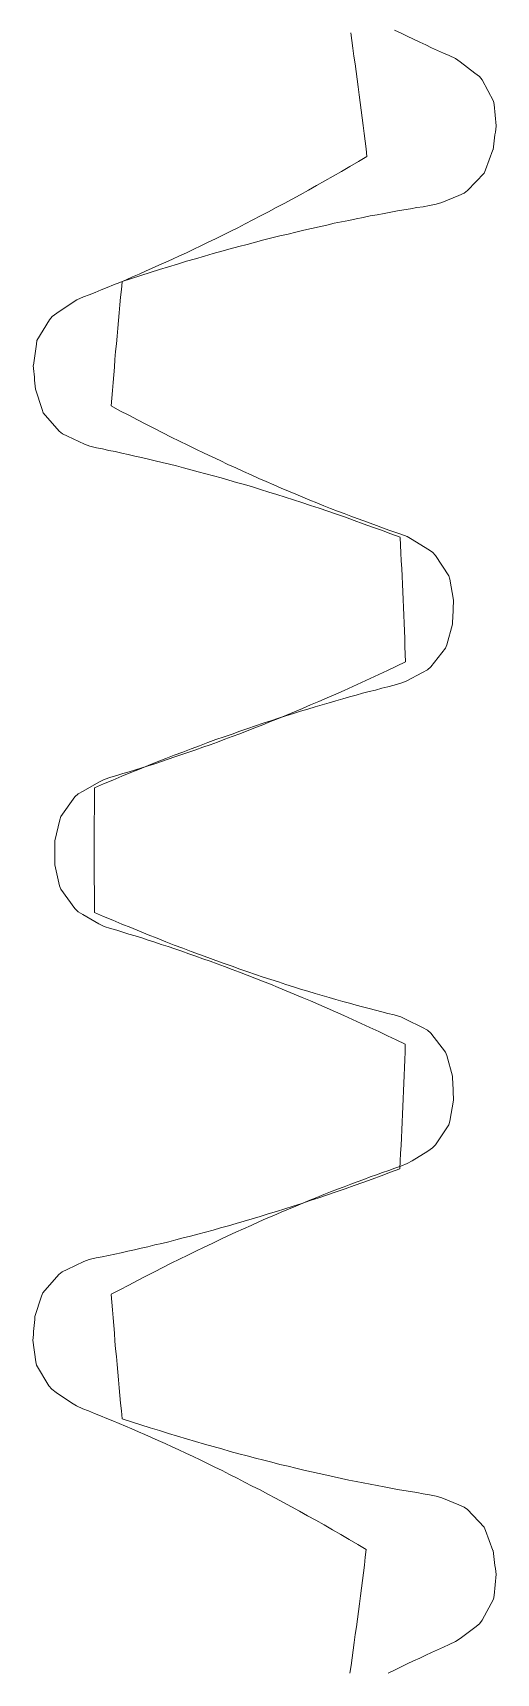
# Model space of a CAD drawing. Header units: millimetres. Extents: x 278858 to 279223, y 218711 to 219074.
# Drawn here: x 278963.88 to 278966.83, y 218864.59 to 218875.03 of the extents above; entities that cross this region are included whole.
import ezdxf

# ---------------------------------------------------------------- set-up
doc = ezdxf.new("R2010")
doc.units = ezdxf.units.MM
doc.header["$LTSCALE"] = 2
doc.layers.add('AM_9', color=251, linetype='Continuous', lineweight=15)

msp = doc.modelspace()

# ---------------------------------------------------------------- linework, layer by layer
at = {"layer": 'AM_9'}
for p, q in [((278966.182, 218875.05), (278966.223, 218875.03)), ((278966.223, 218875.03), (278966.263, 218875.011)), ((278966.263, 218875.011), (278966.302, 218874.992)), ((278966.302, 218874.992), (278966.342, 218874.974)), ((278966.342, 218874.974), (278966.38, 218874.956)), ((278966.38, 218874.956), (278966.418, 218874.938)), ((278966.418, 218874.938), (278966.456, 218874.921)), ((278966.456, 218874.921), (278966.493, 218874.904)), ((278966.493, 218874.904), (278966.53, 218874.888)), ((278966.53, 218874.888), (278966.569, 218874.869)), ((278966.569, 218874.869), (278966.6, 218874.848)), ((278966.6, 218874.848), (278966.693, 218874.777)), ((278966.693, 218874.777), (278966.722, 218874.755)), ((278966.722, 218874.755), (278966.739, 218874.733)), ((278966.739, 218874.733), (278966.812, 218874.598)), ((278966.812, 218874.598), (278966.815, 218874.576)), ((278966.815, 218874.576), (278966.828, 218874.44)), ((278965.898, 218874.182), (278965.952, 218874.213)), ((278965.952, 218874.213), (278966.006, 218874.246)), ((278966.808, 218874.289), (278966.761, 218874.16)), ((278965.686, 218874.06), (278965.738, 218874.09)), ((278965.738, 218874.09), (278965.791, 218874.12)), ((278965.791, 218874.12), (278965.844, 218874.15)), ((278965.844, 218874.15), (278965.898, 218874.182)), ((278966.751, 218874.14), (278966.646, 218874.028)), ((278966.761, 218874.16), (278966.751, 218874.14)), ((278965.531, 218873.974), (278965.582, 218874.002)), ((278965.582, 218874.002), (278965.634, 218874.031)), ((278965.634, 218874.031), (278965.686, 218874.06)), ((278966.59, 218873.998), (278966.482, 218873.953)), ((278966.624, 218874.012), (278966.59, 218873.998)), ((278966.646, 218874.028), (278966.624, 218874.012)), ((278965.33, 218873.867), (278965.379, 218873.893)), ((278965.379, 218873.893), (278965.429, 218873.92)), ((278965.429, 218873.92), (278965.48, 218873.947)), ((278965.48, 218873.947), (278965.531, 218873.974)), ((278966.115, 218873.883), (278966.071, 218873.875)), ((278966.158, 218873.891), (278966.115, 218873.883)), ((278966.2, 218873.899), (278966.158, 218873.891)), ((278966.242, 218873.906), (278966.2, 218873.899)), ((278966.283, 218873.913), (278966.242, 218873.906)), ((278966.324, 218873.92), (278966.283, 218873.913)), ((278966.364, 218873.926), (278966.324, 218873.92)), ((278966.404, 218873.933), (278966.364, 218873.926)), ((278966.447, 218873.941), (278966.404, 218873.933)), ((278966.482, 218873.953), (278966.447, 218873.941)), ((278965.136, 218873.768), (278965.184, 218873.792)), ((278965.184, 218873.792), (278965.232, 218873.817)), ((278965.232, 218873.817), (278965.281, 218873.842)), ((278965.281, 218873.842), (278965.33, 218873.867)), ((278965.604, 218873.776), (278965.554, 218873.764)), ((278965.653, 218873.787), (278965.604, 218873.776)), ((278965.702, 218873.798), (278965.653, 218873.787)), ((278965.75, 218873.809), (278965.702, 218873.798)), ((278965.797, 218873.82), (278965.75, 218873.809)), ((278965.844, 218873.83), (278965.797, 218873.82)), ((278965.891, 218873.839), (278965.844, 218873.83)), ((278965.937, 218873.849), (278965.891, 218873.839)), ((278965.982, 218873.858), (278965.937, 218873.849)), ((278966.027, 218873.867), (278965.982, 218873.858)), ((278966.071, 218873.875), (278966.027, 218873.867)), ((278964.904, 218873.655), (278964.949, 218873.676)), ((278964.949, 218873.676), (278964.995, 218873.699)), ((278964.995, 218873.699), (278965.042, 218873.721)), ((278965.042, 218873.721), (278965.089, 218873.744)), ((278965.089, 218873.744), (278965.136, 218873.768)), ((278965.191, 218873.672), (278965.137, 218873.657)), ((278965.244, 218873.686), (278965.191, 218873.672)), ((278965.297, 218873.7), (278965.244, 218873.686)), ((278965.35, 218873.714), (278965.297, 218873.7)), ((278965.402, 218873.727), (278965.35, 218873.714)), ((278965.453, 218873.74), (278965.402, 218873.727)), ((278965.504, 218873.752), (278965.453, 218873.74)), ((278965.554, 218873.764), (278965.504, 218873.752)), ((278964.683, 218873.553), (278964.726, 218873.572)), ((278964.726, 218873.572), (278964.77, 218873.592)), ((278964.77, 218873.592), (278964.814, 218873.613)), ((278964.859, 218873.578), (278964.802, 218873.56)), ((278964.814, 218873.613), (278964.859, 218873.633)), ((278964.859, 218873.633), (278964.904, 218873.655)), ((278964.916, 218873.594), (278964.859, 218873.578)), ((278964.972, 218873.611), (278964.916, 218873.594)), ((278965.027, 218873.627), (278964.972, 218873.611)), ((278965.082, 218873.642), (278965.027, 218873.627)), ((278965.137, 218873.657), (278965.082, 218873.642)), ((278964.433, 218873.444), (278964.474, 218873.461)), ((278964.509, 218873.468), (278964.449, 218873.449)), ((278964.474, 218873.461), (278964.515, 218873.479)), ((278964.568, 218873.488), (278964.509, 218873.468)), ((278964.515, 218873.479), (278964.556, 218873.497)), ((278964.556, 218873.497), (278964.598, 218873.515)), ((278964.628, 218873.507), (278964.568, 218873.488)), ((278964.598, 218873.515), (278964.64, 218873.534)), ((278964.686, 218873.525), (278964.628, 218873.507)), ((278964.64, 218873.534), (278964.683, 218873.553)), ((278964.744, 218873.543), (278964.686, 218873.525)), ((278964.802, 218873.56), (278964.744, 218873.543)), ((278964.202, 218873.351), (278964.239, 218873.365)), ((278964.239, 218873.365), (278964.277, 218873.38)), ((278964.277, 218873.38), (278964.315, 218873.396)), ((278964.315, 218873.396), (278964.354, 218873.412)), ((278964.354, 218873.412), (278964.394, 218873.428)), ((278964.394, 218873.428), (278964.433, 218873.444)), ((278964.034, 218873.247), (278964.13, 218873.314)), ((278964.13, 218873.314), (278964.161, 218873.333)), ((278964.161, 218873.333), (278964.202, 218873.351)), ((278963.907, 218873.073), (278963.986, 218873.205)), ((278963.986, 218873.205), (278964.004, 218873.226)), ((278964.004, 218873.226), (278964.034, 218873.247)), ((278963.884, 218872.916), (278963.903, 218873.051)), ((278963.903, 218873.051), (278963.907, 218873.073)), ((278963.939, 218872.634), (278963.897, 218872.764)), ((278963.947, 218872.613), (278963.939, 218872.634)), ((278964.379, 218872.657), (278964.435, 218872.627)), ((278964.435, 218872.627), (278964.491, 218872.598)), ((278964.048, 218872.497), (278963.947, 218872.613)), ((278964.491, 218872.598), (278964.546, 218872.569)), ((278964.546, 218872.569), (278964.6, 218872.541)), ((278964.6, 218872.541), (278964.654, 218872.513)), ((278964.069, 218872.479), (278964.048, 218872.497)), ((278964.102, 218872.464), (278964.069, 218872.479)), ((278964.209, 218872.414), (278964.102, 218872.464)), ((278964.654, 218872.513), (278964.708, 218872.486)), ((278964.708, 218872.486), (278964.761, 218872.459)), ((278964.761, 218872.459), (278964.814, 218872.433)), ((278964.814, 218872.433), (278964.866, 218872.407)), ((278964.243, 218872.401), (278964.209, 218872.414)), ((278964.285, 218872.391), (278964.243, 218872.401)), ((278964.324, 218872.383), (278964.285, 218872.391)), ((278964.364, 218872.374), (278964.324, 218872.383)), ((278964.405, 218872.366), (278964.364, 218872.374)), ((278964.446, 218872.357), (278964.405, 218872.366)), ((278964.487, 218872.348), (278964.446, 218872.357)), ((278964.53, 218872.338), (278964.487, 218872.348)), ((278964.572, 218872.328), (278964.53, 218872.338)), ((278964.616, 218872.318), (278964.572, 218872.328)), ((278964.659, 218872.308), (278964.616, 218872.318)), ((278964.866, 218872.407), (278964.918, 218872.382)), ((278964.918, 218872.382), (278964.97, 218872.357)), ((278964.97, 218872.357), (278965.021, 218872.332)), ((278965.021, 218872.332), (278965.072, 218872.309)), ((278964.704, 218872.297), (278964.659, 218872.308)), ((278964.749, 218872.286), (278964.704, 218872.297)), ((278964.794, 218872.275), (278964.749, 218872.286)), ((278964.84, 218872.263), (278964.794, 218872.275)), ((278964.886, 218872.251), (278964.84, 218872.263)), ((278964.933, 218872.238), (278964.886, 218872.251)), ((278964.981, 218872.225), (278964.933, 218872.238)), ((278965.029, 218872.212), (278964.981, 218872.225)), ((278965.078, 218872.199), (278965.029, 218872.212)), ((278965.072, 218872.309), (278965.122, 218872.285)), ((278965.122, 218872.285), (278965.172, 218872.262)), ((278965.172, 218872.262), (278965.221, 218872.24)), ((278965.221, 218872.24), (278965.27, 218872.218)), ((278965.27, 218872.218), (278965.318, 218872.196)), ((278965.127, 218872.185), (278965.078, 218872.199)), ((278965.177, 218872.17), (278965.127, 218872.185)), ((278965.227, 218872.156), (278965.177, 218872.17)), ((278965.278, 218872.141), (278965.227, 218872.156)), ((278965.329, 218872.125), (278965.278, 218872.141)), ((278965.318, 218872.196), (278965.366, 218872.175)), ((278965.381, 218872.109), (278965.329, 218872.125)), ((278965.366, 218872.175), (278965.413, 218872.155)), ((278965.433, 218872.093), (278965.381, 218872.109)), ((278965.413, 218872.155), (278965.46, 218872.134)), ((278965.46, 218872.134), (278965.507, 218872.115)), ((278965.507, 218872.115), (278965.553, 218872.095)), ((278965.486, 218872.076), (278965.433, 218872.093)), ((278965.539, 218872.059), (278965.486, 218872.076)), ((278965.593, 218872.042), (278965.539, 218872.059)), ((278965.553, 218872.095), (278965.598, 218872.076)), ((278965.647, 218872.024), (278965.593, 218872.042)), ((278965.598, 218872.076), (278965.643, 218872.058)), ((278965.643, 218872.058), (278965.688, 218872.04)), ((278965.702, 218872.006), (278965.647, 218872.024)), ((278965.688, 218872.04), (278965.732, 218872.022)), ((278965.757, 218871.987), (278965.702, 218872.006)), ((278965.732, 218872.022), (278965.775, 218872.005)), ((278965.775, 218872.005), (278965.818, 218871.988)), ((278965.813, 218871.968), (278965.757, 218871.987)), ((278965.869, 218871.948), (278965.813, 218871.968)), ((278965.818, 218871.988), (278965.861, 218871.972)), ((278965.861, 218871.972), (278965.903, 218871.956)), ((278965.926, 218871.928), (278965.869, 218871.948)), ((278965.903, 218871.956), (278965.944, 218871.94)), ((278965.983, 218871.907), (278965.926, 218871.928)), ((278965.944, 218871.94), (278965.986, 218871.925)), ((278966.041, 218871.886), (278965.983, 218871.907)), ((278965.986, 218871.925), (278966.026, 218871.91)), ((278966.026, 218871.91), (278966.066, 218871.895)), ((278966.066, 218871.895), (278966.106, 218871.881)), ((278966.099, 218871.865), (278966.041, 218871.886)), ((278966.158, 218871.843), (278966.099, 218871.865)), ((278966.106, 218871.881), (278966.145, 218871.867)), ((278966.145, 218871.867), (278966.183, 218871.854)), ((278966.217, 218871.821), (278966.158, 218871.843)), ((278966.183, 218871.854), (278966.221, 218871.841)), ((278966.221, 218871.841), (278966.262, 218871.825)), ((278966.262, 218871.825), (278966.294, 218871.807)), ((278966.294, 218871.807), (278966.393, 218871.745)), ((278966.393, 218871.745), (278966.424, 218871.725)), ((278966.424, 218871.725), (278966.443, 218871.705)), ((278966.443, 218871.705), (278966.527, 218871.576)), ((278966.527, 218871.576), (278966.533, 218871.555)), ((278966.533, 218871.555), (278966.558, 218871.42)), ((278966.551, 218871.268), (278966.515, 218871.136)), ((278966.507, 218871.115), (278966.412, 218870.995)), ((278966.515, 218871.136), (278966.507, 218871.115)), ((278966.082, 218870.946), (278966.138, 218870.973)), ((278966.138, 218870.973), (278966.195, 218871)), ((278966.195, 218871), (278966.252, 218871.027)), ((278966.359, 218870.959), (278966.255, 218870.905)), ((278966.391, 218870.976), (278966.359, 218870.959)), ((278966.412, 218870.995), (278966.391, 218870.976)), ((278965.861, 218870.846), (278965.916, 218870.87)), ((278965.916, 218870.87), (278965.971, 218870.895)), ((278965.971, 218870.895), (278966.026, 218870.921)), ((278966.061, 218870.848), (278966.02, 218870.838)), ((278966.026, 218870.921), (278966.082, 218870.946)), ((278966.101, 218870.859), (278966.061, 218870.848)), ((278966.14, 218870.869), (278966.101, 218870.859)), ((278966.179, 218870.878), (278966.14, 218870.869)), ((278966.221, 218870.891), (278966.179, 218870.878)), ((278966.255, 218870.905), (278966.221, 218870.891)), ((278965.596, 218870.731), (278965.648, 218870.753)), ((278965.648, 218870.753), (278965.701, 218870.775)), ((278965.721, 218870.754), (278965.676, 218870.741)), ((278965.701, 218870.775), (278965.754, 218870.798)), ((278965.765, 218870.767), (278965.721, 218870.754)), ((278965.754, 218870.798), (278965.808, 218870.822)), ((278965.809, 218870.78), (278965.765, 218870.767)), ((278965.808, 218870.822), (278965.861, 218870.846)), ((278965.852, 218870.792), (278965.809, 218870.78)), ((278965.895, 218870.804), (278965.852, 218870.792)), ((278965.937, 218870.815), (278965.895, 218870.804)), ((278965.979, 218870.827), (278965.937, 218870.815)), ((278966.02, 218870.838), (278965.979, 218870.827)), ((278965.343, 218870.627), (278965.393, 218870.647)), ((278965.395, 218870.652), (278965.347, 218870.636)), ((278965.393, 218870.647), (278965.443, 218870.667)), ((278965.443, 218870.668), (278965.395, 218870.652)), ((278965.443, 218870.667), (278965.494, 218870.688)), ((278965.491, 218870.683), (278965.443, 218870.668)), ((278965.538, 218870.698), (278965.491, 218870.683)), ((278965.494, 218870.688), (278965.545, 218870.709)), ((278965.584, 218870.713), (278965.538, 218870.698)), ((278965.545, 218870.709), (278965.596, 218870.731)), ((278965.63, 218870.727), (278965.584, 218870.713)), ((278965.676, 218870.741), (278965.63, 218870.727)), ((278965.097, 218870.55), (278965.045, 218870.532)), ((278965.055, 218870.517), (278965.102, 218870.535)), ((278965.148, 218870.568), (278965.097, 218870.55)), ((278965.102, 218870.535), (278965.149, 218870.552)), ((278965.198, 218870.586), (278965.148, 218870.568)), ((278965.149, 218870.552), (278965.197, 218870.57)), ((278965.197, 218870.57), (278965.245, 218870.589)), ((278965.248, 218870.603), (278965.198, 218870.586)), ((278965.245, 218870.589), (278965.294, 218870.608)), ((278965.298, 218870.62), (278965.248, 218870.603)), ((278965.294, 218870.608), (278965.343, 218870.627)), ((278965.347, 218870.636), (278965.298, 218870.62)), ((278964.78, 218870.433), (278964.726, 218870.411)), ((278964.834, 218870.453), (278964.78, 218870.433)), ((278964.785, 218870.422), (278964.828, 218870.437)), ((278964.828, 218870.437), (278964.873, 218870.452)), ((278964.888, 218870.473), (278964.834, 218870.453)), ((278964.873, 218870.452), (278964.917, 218870.468)), ((278964.941, 218870.493), (278964.888, 218870.473)), ((278964.917, 218870.468), (278964.963, 218870.484)), ((278964.993, 218870.513), (278964.941, 218870.493)), ((278964.963, 218870.484), (278965.008, 218870.5)), ((278965.045, 218870.532), (278964.993, 218870.513)), ((278965.008, 218870.5), (278965.055, 218870.517)), ((278964.453, 218870.316), (278964.493, 218870.328)), ((278964.493, 218870.328), (278964.533, 218870.34)), ((278964.56, 218870.345), (278964.503, 218870.322)), ((278964.533, 218870.34), (278964.574, 218870.353)), ((278964.615, 218870.368), (278964.56, 218870.345)), ((278964.574, 218870.353), (278964.615, 218870.366)), ((278964.671, 218870.39), (278964.615, 218870.368)), ((278964.615, 218870.366), (278964.656, 218870.379)), ((278964.656, 218870.379), (278964.699, 218870.393)), ((278964.726, 218870.411), (278964.671, 218870.39)), ((278964.699, 218870.393), (278964.741, 218870.407)), ((278964.741, 218870.407), (278964.785, 218870.422)), ((278964.2, 218870.204), (278964.301, 218870.262)), ((278964.331, 218870.251), (278964.273, 218870.226)), ((278964.301, 218870.262), (278964.334, 218870.279)), ((278964.389, 218870.275), (278964.331, 218870.251)), ((278964.334, 218870.279), (278964.376, 218870.293)), ((278964.376, 218870.293), (278964.414, 218870.304)), ((278964.446, 218870.299), (278964.389, 218870.275)), ((278964.414, 218870.304), (278964.453, 218870.316)), ((278964.503, 218870.322), (278964.446, 218870.299)), ((278964.058, 218870.042), (278964.148, 218870.167)), ((278964.148, 218870.167), (278964.168, 218870.186)), ((278964.168, 218870.186), (278964.2, 218870.204)), ((278964.021, 218869.887), (278964.052, 218870.021)), ((278964.052, 218870.021), (278964.058, 218870.042)), ((278964.051, 218869.602), (278964.021, 218869.735)), ((278964.058, 218869.58), (278964.051, 218869.602)), ((278964.148, 218869.456), (278964.058, 218869.58)), ((278964.168, 218869.436), (278964.148, 218869.456)), ((278964.199, 218869.418), (278964.168, 218869.436)), ((278964.301, 218869.36), (278964.199, 218869.418)), ((278964.273, 218869.431), (278964.331, 218869.406)), ((278964.331, 218869.406), (278964.389, 218869.382)), ((278964.334, 218869.343), (278964.301, 218869.36)), ((278964.375, 218869.329), (278964.334, 218869.343)), ((278964.414, 218869.318), (278964.375, 218869.329)), ((278964.389, 218869.382), (278964.446, 218869.358)), ((278964.453, 218869.306), (278964.414, 218869.318)), ((278964.446, 218869.358), (278964.503, 218869.335)), ((278964.492, 218869.294), (278964.453, 218869.306)), ((278964.532, 218869.282), (278964.492, 218869.294)), ((278964.503, 218869.335), (278964.56, 218869.312)), ((278964.573, 218869.269), (278964.532, 218869.282)), ((278964.56, 218869.312), (278964.615, 218869.289)), ((278964.615, 218869.289), (278964.671, 218869.267)), ((278964.614, 218869.256), (278964.573, 218869.269)), ((278964.656, 218869.242), (278964.614, 218869.256)), ((278964.698, 218869.228), (278964.656, 218869.242)), ((278964.671, 218869.267), (278964.726, 218869.245)), ((278964.741, 218869.214), (278964.698, 218869.228)), ((278964.726, 218869.245), (278964.78, 218869.224)), ((278964.784, 218869.2), (278964.741, 218869.214)), ((278964.78, 218869.224), (278964.834, 218869.204)), ((278964.828, 218869.185), (278964.784, 218869.2)), ((278964.872, 218869.169), (278964.828, 218869.185)), ((278964.834, 218869.204), (278964.888, 218869.183)), ((278964.888, 218869.183), (278964.941, 218869.164)), ((278964.917, 218869.154), (278964.872, 218869.169)), ((278964.962, 218869.137), (278964.917, 218869.154)), ((278964.941, 218869.164), (278964.993, 218869.144)), ((278965.008, 218869.121), (278964.962, 218869.137)), ((278964.993, 218869.144), (278965.045, 218869.125)), ((278965.054, 218869.104), (278965.008, 218869.121)), ((278965.045, 218869.125), (278965.097, 218869.107)), ((278965.101, 218869.087), (278965.054, 218869.104)), ((278965.097, 218869.107), (278965.148, 218869.089)), ((278965.148, 218869.069), (278965.101, 218869.087)), ((278965.148, 218869.089), (278965.198, 218869.071)), ((278965.196, 218869.051), (278965.148, 218869.069)), ((278965.244, 218869.032), (278965.196, 218869.051)), ((278965.198, 218869.071), (278965.248, 218869.054)), ((278965.293, 218869.013), (278965.244, 218869.032)), ((278965.248, 218869.054), (278965.298, 218869.037)), ((278965.342, 218868.994), (278965.293, 218869.013)), ((278965.298, 218869.037), (278965.347, 218869.02)), ((278965.392, 218868.974), (278965.342, 218868.994)), ((278965.347, 218869.02), (278965.395, 218869.004)), ((278965.442, 218868.954), (278965.392, 218868.974)), ((278965.395, 218869.004), (278965.443, 218868.989)), ((278965.443, 218868.989), (278965.491, 218868.973)), ((278965.491, 218868.973), (278965.538, 218868.959)), ((278965.493, 218868.933), (278965.442, 218868.954)), ((278965.544, 218868.912), (278965.493, 218868.933)), ((278965.538, 218868.959), (278965.584, 218868.944)), ((278965.595, 218868.89), (278965.544, 218868.912)), ((278965.584, 218868.944), (278965.63, 218868.93)), ((278965.647, 218868.868), (278965.595, 218868.89)), ((278965.63, 218868.93), (278965.676, 218868.916)), ((278965.7, 218868.845), (278965.647, 218868.868)), ((278965.676, 218868.916), (278965.721, 218868.903)), ((278965.721, 218868.903), (278965.765, 218868.89)), ((278965.765, 218868.89), (278965.809, 218868.877)), ((278965.809, 218868.877), (278965.852, 218868.865)), ((278965.852, 218868.865), (278965.895, 218868.853)), ((278965.753, 218868.822), (278965.7, 218868.845)), ((278965.807, 218868.799), (278965.753, 218868.822)), ((278965.86, 218868.775), (278965.807, 218868.799)), ((278965.915, 218868.75), (278965.86, 218868.775)), ((278965.895, 218868.853), (278965.937, 218868.841)), ((278965.937, 218868.841), (278965.979, 218868.83)), ((278965.979, 218868.83), (278966.02, 218868.819)), ((278966.02, 218868.819), (278966.061, 218868.809)), ((278966.061, 218868.809), (278966.101, 218868.798)), ((278966.101, 218868.798), (278966.14, 218868.788)), ((278966.14, 218868.788), (278966.179, 218868.779)), ((278966.179, 218868.779), (278966.221, 218868.766)), ((278966.221, 218868.766), (278966.255, 218868.751)), ((278965.97, 218868.725), (278965.915, 218868.75)), ((278966.025, 218868.7), (278965.97, 218868.725)), ((278966.081, 218868.674), (278966.025, 218868.7)), ((278966.137, 218868.647), (278966.081, 218868.674)), ((278966.255, 218868.751), (278966.359, 218868.698)), ((278966.359, 218868.698), (278966.391, 218868.681)), ((278966.391, 218868.681), (278966.412, 218868.662)), ((278966.412, 218868.662), (278966.507, 218868.542)), ((278966.193, 218868.621), (278966.137, 218868.647)), ((278966.25, 218868.593), (278966.193, 218868.621)), ((278966.507, 218868.542), (278966.515, 218868.521)), ((278966.515, 218868.521), (278966.551, 218868.389)), ((278966.558, 218868.237), (278966.533, 218868.102)), ((278966.527, 218868.08), (278966.443, 218867.952)), ((278966.533, 218868.102), (278966.527, 218868.08)), ((278966.424, 218867.932), (278966.393, 218867.912)), ((278966.443, 218867.952), (278966.424, 218867.932)), ((278966.262, 218867.832), (278966.221, 218867.816)), ((278966.294, 218867.849), (278966.262, 218867.832)), ((278966.393, 218867.912), (278966.294, 218867.849)), ((278965.944, 218867.717), (278965.903, 218867.701)), ((278965.986, 218867.732), (278965.944, 218867.717)), ((278965.981, 218867.713), (278966.039, 218867.734)), ((278966.026, 218867.747), (278965.986, 218867.732)), ((278966.066, 218867.761), (278966.026, 218867.747)), ((278966.039, 218867.734), (278966.097, 218867.755)), ((278966.106, 218867.776), (278966.066, 218867.761)), ((278966.097, 218867.755), (278966.156, 218867.777)), ((278966.145, 218867.789), (278966.106, 218867.776)), ((278966.183, 218867.803), (278966.145, 218867.789)), ((278966.156, 218867.777), (278966.215, 218867.799)), ((278966.221, 218867.816), (278966.183, 218867.803)), ((278965.688, 218867.617), (278965.643, 218867.599)), ((278965.645, 218867.597), (278965.7, 218867.615)), ((278965.732, 218867.635), (278965.688, 218867.617)), ((278965.7, 218867.615), (278965.755, 218867.634)), ((278965.775, 218867.652), (278965.732, 218867.635)), ((278965.755, 218867.634), (278965.811, 218867.653)), ((278965.818, 218867.669), (278965.775, 218867.652)), ((278965.811, 218867.653), (278965.867, 218867.672)), ((278965.861, 218867.685), (278965.818, 218867.669)), ((278965.903, 218867.701), (278965.861, 218867.685)), ((278965.867, 218867.672), (278965.924, 218867.693)), ((278965.924, 218867.693), (278965.981, 218867.713)), ((278965.327, 218867.496), (278965.378, 218867.512)), ((278965.378, 218867.512), (278965.431, 218867.528)), ((278965.46, 218867.523), (278965.413, 218867.502)), ((278965.431, 218867.528), (278965.483, 218867.544)), ((278965.507, 218867.542), (278965.46, 218867.523)), ((278965.483, 218867.544), (278965.537, 218867.561)), ((278965.553, 218867.562), (278965.507, 218867.542)), ((278965.537, 218867.561), (278965.591, 218867.579)), ((278965.598, 218867.581), (278965.553, 218867.562)), ((278965.591, 218867.579), (278965.645, 218867.597)), ((278965.643, 218867.599), (278965.598, 218867.581)), ((278964.979, 218867.396), (278965.027, 218867.409)), ((278965.027, 218867.409), (278965.075, 218867.423)), ((278965.075, 218867.423), (278965.125, 218867.436)), ((278965.125, 218867.436), (278965.174, 218867.451)), ((278965.221, 218867.417), (278965.172, 218867.395)), ((278965.174, 218867.451), (278965.225, 218867.465)), ((278965.27, 218867.439), (278965.221, 218867.417)), ((278965.225, 218867.465), (278965.275, 218867.48)), ((278965.318, 218867.461), (278965.27, 218867.439)), ((278965.275, 218867.48), (278965.327, 218867.496)), ((278965.366, 218867.482), (278965.318, 218867.461)), ((278965.413, 218867.502), (278965.366, 218867.482)), ((278964.57, 218867.293), (278964.613, 218867.303)), ((278964.613, 218867.303), (278964.657, 218867.314)), ((278964.657, 218867.314), (278964.701, 218867.324)), ((278964.701, 218867.324), (278964.746, 218867.335)), ((278964.746, 218867.335), (278964.791, 218867.347)), ((278964.791, 218867.347), (278964.837, 218867.359)), ((278964.837, 218867.359), (278964.884, 218867.371)), ((278964.884, 218867.371), (278964.931, 218867.383)), ((278964.97, 218867.3), (278964.918, 218867.275)), ((278964.931, 218867.383), (278964.979, 218867.396)), ((278965.021, 218867.324), (278964.97, 218867.3)), ((278965.072, 218867.348), (278965.021, 218867.324)), ((278965.122, 218867.372), (278965.072, 218867.348)), ((278965.172, 218867.395), (278965.122, 218867.372)), ((278964.099, 218867.159), (278964.206, 218867.208)), ((278964.206, 218867.208), (278964.24, 218867.221)), ((278964.24, 218867.221), (278964.283, 218867.232)), ((278964.283, 218867.232), (278964.322, 218867.239)), ((278964.322, 218867.239), (278964.362, 218867.248)), ((278964.362, 218867.248), (278964.402, 218867.256)), ((278964.402, 218867.256), (278964.443, 218867.265)), ((278964.443, 218867.265), (278964.485, 218867.274)), ((278964.485, 218867.274), (278964.527, 218867.284)), ((278964.527, 218867.284), (278964.57, 218867.293)), ((278964.761, 218867.198), (278964.708, 218867.171)), ((278964.814, 218867.224), (278964.761, 218867.198)), ((278964.866, 218867.25), (278964.814, 218867.224)), ((278964.918, 218867.275), (278964.866, 218867.25)), ((278963.944, 218867.009), (278964.045, 218867.126)), ((278964.045, 218867.126), (278964.067, 218867.143)), ((278964.067, 218867.143), (278964.099, 218867.159)), ((278964.546, 218867.088), (278964.491, 218867.059)), ((278964.6, 218867.116), (278964.546, 218867.088)), ((278964.654, 218867.144), (278964.6, 218867.116)), ((278964.708, 218867.171), (278964.654, 218867.144)), ((278963.894, 218866.858), (278963.936, 218866.989)), ((278963.936, 218866.989), (278963.944, 218867.009)), ((278964.435, 218867.029), (278964.379, 218867)), ((278964.491, 218867.059), (278964.435, 218867.029)), ((278963.899, 218866.571), (278963.881, 218866.707)), ((278963.904, 218866.549), (278963.899, 218866.571)), ((278963.983, 218866.417), (278963.904, 218866.549)), ((278964.001, 218866.396), (278963.983, 218866.417)), ((278964.03, 218866.375), (278964.001, 218866.396)), ((278964.127, 218866.308), (278964.03, 218866.375)), ((278964.158, 218866.289), (278964.127, 218866.308)), ((278964.198, 218866.271), (278964.158, 218866.289)), ((278964.235, 218866.257), (278964.198, 218866.271)), ((278964.273, 218866.242), (278964.235, 218866.257)), ((278964.312, 218866.226), (278964.273, 218866.242)), ((278964.351, 218866.21), (278964.312, 218866.226)), ((278964.39, 218866.194), (278964.351, 218866.21)), ((278964.43, 218866.178), (278964.39, 218866.194)), ((278964.47, 218866.161), (278964.43, 218866.178)), ((278964.449, 218866.208), (278964.509, 218866.188)), ((278964.511, 218866.143), (278964.47, 218866.161)), ((278964.509, 218866.188), (278964.568, 218866.169)), ((278964.568, 218866.169), (278964.628, 218866.15)), ((278964.628, 218866.15), (278964.686, 218866.132)), ((278964.552, 218866.125), (278964.511, 218866.143)), ((278964.594, 218866.107), (278964.552, 218866.125)), ((278964.636, 218866.088), (278964.594, 218866.107)), ((278964.679, 218866.069), (278964.636, 218866.088)), ((278964.722, 218866.049), (278964.679, 218866.069)), ((278964.686, 218866.132), (278964.744, 218866.114)), ((278964.766, 218866.029), (278964.722, 218866.049)), ((278964.744, 218866.114), (278964.802, 218866.096)), ((278964.802, 218866.096), (278964.859, 218866.079)), ((278964.859, 218866.079), (278964.916, 218866.062)), ((278964.916, 218866.062), (278964.972, 218866.046)), ((278964.972, 218866.046), (278965.027, 218866.03)), ((278964.81, 218866.009), (278964.766, 218866.029)), ((278964.855, 218865.988), (278964.81, 218866.009)), ((278964.9, 218865.967), (278964.855, 218865.988)), ((278964.945, 218865.945), (278964.9, 218865.967)), ((278964.991, 218865.923), (278964.945, 218865.945)), ((278965.027, 218866.03), (278965.082, 218866.015)), ((278965.082, 218866.015), (278965.137, 218866)), ((278965.137, 218866), (278965.191, 218865.985)), ((278965.191, 218865.985), (278965.244, 218865.971)), ((278965.244, 218865.971), (278965.297, 218865.957)), ((278965.297, 218865.957), (278965.35, 218865.943)), ((278965.35, 218865.943), (278965.402, 218865.93)), ((278965.038, 218865.9), (278964.991, 218865.923)), ((278965.085, 218865.877), (278965.038, 218865.9)), ((278965.132, 218865.853), (278965.085, 218865.877)), ((278965.18, 218865.829), (278965.132, 218865.853)), ((278965.402, 218865.93), (278965.453, 218865.917)), ((278965.453, 218865.917), (278965.504, 218865.905)), ((278965.504, 218865.905), (278965.554, 218865.893)), ((278965.554, 218865.893), (278965.604, 218865.881)), ((278965.604, 218865.881), (278965.653, 218865.869)), ((278965.653, 218865.869), (278965.702, 218865.858)), ((278965.702, 218865.858), (278965.75, 218865.848)), ((278965.75, 218865.848), (278965.797, 218865.837)), ((278965.797, 218865.837), (278965.844, 218865.827)), ((278965.228, 218865.804), (278965.18, 218865.829)), ((278965.277, 218865.779), (278965.228, 218865.804)), ((278965.326, 218865.754), (278965.277, 218865.779)), ((278965.375, 218865.728), (278965.326, 218865.754)), ((278965.844, 218865.827), (278965.891, 218865.817)), ((278965.891, 218865.817), (278965.937, 218865.808)), ((278965.937, 218865.808), (278965.982, 218865.799)), ((278965.982, 218865.799), (278966.027, 218865.79)), ((278966.027, 218865.79), (278966.071, 218865.782)), ((278966.071, 218865.782), (278966.115, 218865.773)), ((278966.115, 218865.773), (278966.158, 218865.766)), ((278966.158, 218865.766), (278966.2, 218865.758)), ((278966.2, 218865.758), (278966.242, 218865.751)), ((278966.242, 218865.751), (278966.283, 218865.744)), ((278966.283, 218865.744), (278966.324, 218865.737)), ((278966.324, 218865.737), (278966.364, 218865.73)), ((278966.364, 218865.73), (278966.404, 218865.724)), ((278965.425, 218865.701), (278965.375, 218865.728)), ((278965.476, 218865.674), (278965.425, 218865.701)), ((278965.527, 218865.646), (278965.476, 218865.674)), ((278965.578, 218865.618), (278965.527, 218865.646)), ((278966.404, 218865.724), (278966.447, 218865.715)), ((278966.447, 218865.715), (278966.482, 218865.704)), ((278966.482, 218865.704), (278966.59, 218865.659)), ((278966.59, 218865.659), (278966.624, 218865.645)), ((278966.624, 218865.645), (278966.646, 218865.629)), ((278966.646, 218865.629), (278966.751, 218865.517)), ((278965.629, 218865.59), (278965.578, 218865.618)), ((278965.681, 218865.561), (278965.629, 218865.59)), ((278965.734, 218865.531), (278965.681, 218865.561)), ((278965.787, 218865.501), (278965.734, 218865.531)), ((278965.84, 218865.47), (278965.787, 218865.501)), ((278965.894, 218865.439), (278965.84, 218865.47)), ((278965.948, 218865.407), (278965.894, 218865.439)), ((278966.751, 218865.517), (278966.761, 218865.496)), ((278966.761, 218865.496), (278966.808, 218865.368)), ((278966.002, 218865.375), (278965.948, 218865.407)), ((278966.828, 218865.217), (278966.815, 218865.081)), ((278966.812, 218865.059), (278966.739, 218864.924)), ((278966.815, 218865.081), (278966.812, 218865.059)), ((278966.722, 218864.902), (278966.693, 218864.879)), ((278966.739, 218864.924), (278966.722, 218864.902)), ((278966.6, 218864.808), (278966.569, 218864.788)), ((278966.693, 218864.879), (278966.6, 218864.808)), ((278966.38, 218864.701), (278966.342, 218864.683)), ((278966.418, 218864.719), (278966.38, 218864.701)), ((278966.456, 218864.736), (278966.418, 218864.719)), ((278966.493, 218864.752), (278966.456, 218864.736)), ((278966.53, 218864.769), (278966.493, 218864.752)), ((278966.569, 218864.788), (278966.53, 218864.769)), ((278966.182, 218864.607), (278966.141, 218864.587)), ((278966.223, 218864.627), (278966.182, 218864.607)), ((278966.263, 218864.646), (278966.223, 218864.627)), ((278966.302, 218864.665), (278966.263, 218864.646)), ((278966.342, 218864.683), (278966.302, 218864.665))]:
    msp.add_line(p, q, dxfattribs=at)
for centre, radius, start, end in [((278929.271, 218869.828), 37, 6.8564, 8.0867), ((279001.271, 218869.828), 34.75, 172.3744, 172.6256), ((279001.271, 218869.828), 37, 174.3849, 175.6151), ((278929.271, 218869.828), 34.75, 4.846, 5.0972), ((278929.271, 218869.828), 37, 1.8564, 3.0867), ((279001.271, 218869.828), 34.75, 177.3744, 177.6256), ((279001.271, 218869.828), 37, 179.3849, 180.6151), ((278929.271, 218869.828), 34.75, 359.846, 0.0972), ((278929.271, 218869.828), 37, 356.8564, 358.0867), ((279001.271, 218869.828), 34.75, 182.3744, 182.6256), ((279001.271, 218869.828), 37, 184.3849, 185.6151), ((278929.271, 218869.828), 34.75, 354.846, 355.0972), ((278929.271, 218869.828), 37, 351.8564, 353.0867), ((279001.271, 218869.828), 34.75, 187.3744, 187.6256)]:
    msp.add_arc(centre, radius, start, end, dxfattribs=at)

doc.saveas('drawing.dxf')
